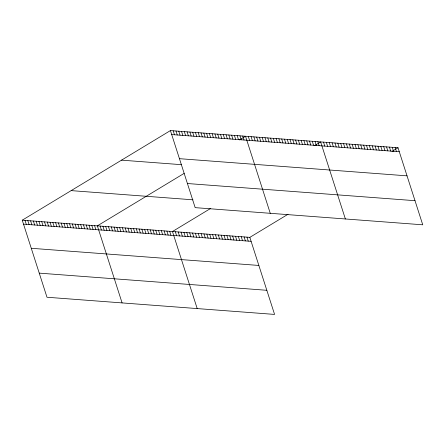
<?xml version="1.0" encoding="UTF-8"?>
<svg xmlns="http://www.w3.org/2000/svg" width="445" height="445" viewBox="0 0 445 445"><rect width="100%" height="100%" fill="white"/><g stroke="black" fill="none" stroke-linecap="round" stroke-linejoin="round"><path stroke-width="0.67" d="M22.25 220.192L249.834 237.357L274.576 314.415L46.986 297.243L22.25 220.192L170.424 130.585L398.014 147.757L422.75 224.808L195.166 207.643L170.424 130.585M184.186 173.35L97.355 225.854L122.091 302.911M239.416 139.947L245.529 136.253L270.265 213.305M210.657 208.421L172.46 231.522L197.196 308.574M314.52 145.615L320.634 141.922L345.37 218.973M249.834 237.357L288.037 214.256M391.9 151.45L398.014 147.757M171.698 134.562L399.287 151.728M179.441 158.676L407.03 175.847M121.529 160.156L181.61 164.689M187.423 183.524L415.007 200.695M71.15 190.621L192.98 199.811M23.524 224.163L251.114 241.335M31.267 248.282L258.857 265.448M39.243 273.13L266.833 290.296M395.143 147.54L396.423 151.517M392.279 147.323L393.552 151.3M389.414 147.106L390.688 151.083M386.549 146.894L387.823 150.866M383.679 146.678L384.958 150.649M380.814 146.461L382.094 150.432M377.95 146.244L379.223 150.215M375.085 146.027L376.359 149.998M372.22 145.81L373.494 149.787M369.35 145.593L370.629 149.57M366.485 145.376L367.765 149.353M363.621 145.165L364.894 149.136M360.756 144.948L362.03 148.919M357.886 144.731L359.165 148.702M355.021 144.514L356.3 148.485M352.156 144.297L353.43 148.274M349.292 144.08L350.565 148.057M346.427 143.863L347.701 147.84M343.557 143.652L344.836 147.623M340.692 143.435L341.971 147.406M337.827 143.218L339.101 147.189M334.963 143.001L336.236 146.972M332.098 142.784L333.372 146.755M329.228 142.567L330.507 146.544M326.363 142.35L327.637 146.327M323.498 142.133L324.772 146.11M317.852 141.71L319.126 145.682M315.071 141.499L316.345 145.476M312.284 141.287L313.564 145.265M309.503 141.082L310.782 145.053M306.722 140.87L308.001 144.842M303.941 140.659L305.22 144.636M301.159 140.448L302.439 144.425M298.378 140.242L299.652 144.213M295.597 140.03L296.871 144.002M292.816 139.819L294.089 143.796M290.034 139.613L291.308 143.585M287.253 139.402L288.527 143.373M284.472 139.19L285.746 143.168M281.691 138.979L282.964 142.956M278.909 138.773L280.183 142.745M276.128 138.562L277.402 142.534M273.347 138.351L274.621 142.328M270.56 138.145L271.839 142.116M267.779 137.933L269.058 141.905M264.998 137.722L266.277 141.694M262.216 137.511L263.496 141.488M259.435 137.305L260.714 141.276M256.654 137.093L257.933 141.065M253.873 136.882L255.146 140.859M251.091 136.671L252.365 140.648M248.31 136.465L249.584 140.436M242.748 136.042L244.021 140.019M239.966 135.836L241.24 139.808M237.185 135.625L238.459 139.597M234.404 135.413L235.678 139.391M231.623 135.202L232.896 139.179M228.836 134.996L230.115 138.968M226.054 134.785L227.334 138.757M223.273 134.574L224.553 138.551M220.492 134.362L221.771 138.339M217.711 134.156L218.99 138.128M214.929 133.945L216.209 137.917M246.969 237.146L248.249 241.118M212.148 133.734L213.422 137.711M244.105 236.929L245.379 240.901M209.367 133.528L210.641 137.499M241.24 236.712L242.514 240.684M206.586 133.316L207.86 137.288M238.375 236.495L239.649 240.467M203.804 133.105L205.078 137.082M235.505 236.278L236.785 240.25M201.023 132.894L202.297 136.871M232.64 236.061L233.92 240.039M198.242 132.688L199.516 136.66M229.776 235.844L231.05 239.822M195.461 132.477L196.735 136.448M226.911 235.628L228.185 239.605M192.679 132.265L193.953 136.242M224.041 235.416L225.32 239.388M189.898 132.054L191.172 136.031M221.176 235.199L222.456 239.171M187.111 131.848L188.391 135.82M218.311 234.982L219.585 238.954M184.33 131.637L185.609 135.608M215.447 234.765L216.721 238.737M181.549 131.425L182.828 135.402M212.582 234.548L213.856 238.526M178.768 131.219L180.047 135.191M209.712 234.331L210.991 238.309M175.986 131.008L177.266 134.98M206.847 234.115L208.127 238.092M173.205 130.797L174.484 134.774M203.982 233.903L205.256 237.875M201.118 233.686L202.392 237.658M198.253 233.469L199.527 237.441M195.383 233.252L196.662 237.224M192.518 233.035L193.792 237.007M189.653 232.818L190.927 236.796M186.789 232.602L188.063 236.579M183.918 232.385L185.198 236.362M181.054 232.173L182.333 236.145M178.189 231.956L179.463 235.928M175.324 231.739L176.598 235.711M169.673 231.311L170.952 235.288M166.892 231.1L168.171 235.077M164.11 230.894L165.39 234.865M161.329 230.682L162.609 234.654M158.548 230.471L159.827 234.448M155.767 230.265L157.046 234.237M152.985 230.054L154.259 234.026M150.204 229.843L151.478 233.82M147.423 229.631L148.697 233.608M144.642 229.425L145.916 233.397M141.86 229.214L143.134 233.186M139.079 229.003L140.353 232.98M136.298 228.797L137.572 232.768M133.517 228.585L134.791 232.557M130.735 228.374L132.009 232.346M127.949 228.163L129.228 232.14M125.167 227.957L126.447 231.928M122.386 227.745L123.665 231.717M119.605 227.534L120.884 231.511M116.824 227.323L118.103 231.3M114.042 227.117L115.322 231.089M111.261 226.906L112.535 230.877M108.48 226.694L109.754 230.671M105.699 226.488L106.972 230.46M102.917 226.277L104.191 230.249M100.136 226.066L101.41 230.043M94.574 225.648L95.847 229.62M91.792 225.437L93.066 229.409M89.011 225.226L90.285 229.203M86.23 225.014L87.504 228.991M83.443 224.808L84.722 228.78M80.662 224.597L81.941 228.569M77.881 224.386L79.16 228.363M75.099 224.18L76.379 228.152M72.318 223.969L73.597 227.94M69.537 223.757L70.811 227.734M66.756 223.546L68.029 227.523M63.974 223.34L65.248 227.312M61.193 223.129L62.467 227.1M58.412 222.917L59.686 226.894M55.631 222.706L56.904 226.683M52.849 222.5L54.123 226.472M50.068 222.289L51.342 226.26M47.287 222.077L48.561 226.054M44.506 221.871L45.779 225.843M41.719 221.66L42.998 225.632M38.938 221.449L40.217 225.426M36.156 221.237L37.436 225.215M33.375 221.032L34.654 225.003M30.594 220.82L31.873 224.792M27.812 220.609L29.092 224.586M25.031 220.403L26.305 224.375"/></g></svg>
